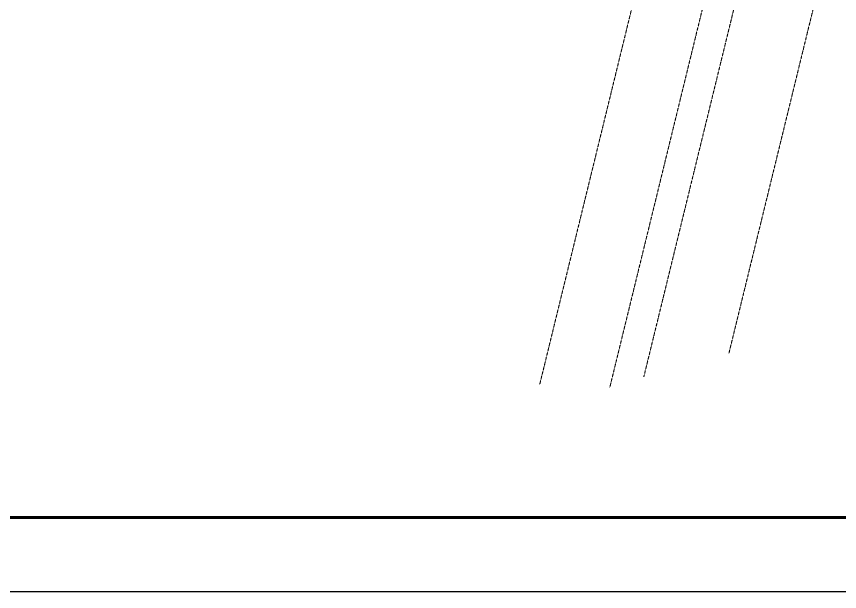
# Model space of a CAD drawing. Header units: millimetres. Extents: x 346472 to 732256, y -34068 to -15883.
# Drawn here: x 565847 to 572586, y -34068 to -29360 of the extents above; entities that cross this region are included whole.
import ezdxf

# ---------------------------------------------------------------- set-up
doc = ezdxf.new("R2010")
doc.units = ezdxf.units.MM
doc.header["$LTSCALE"] = 7
doc.linetypes.add('HIDDEN', pattern=[0.375, 0.25, -0.125])
doc.layers.add('1建筑平面', color=7, linetype='Continuous')
doc.layers.add('图框', color=9, linetype='Continuous')

msp = doc.modelspace()

# ---------------------------------------------------------------- linework, layer by layer
at = {"layer": '1建筑平面', "color": 0, "linetype": 'HIDDEN', "lineweight": 5}
for p, q in [((570979.7, -28907.4, -0.8), (570130.8, -32375.6, -0.8)), ((571526.6, -29041.2, -0.3), (570704.3, -32401, -0.3)), ((571769.5, -29100.7, -0.3), (570983.7, -32311, -0.3)), ((572398, -29186.4, -0.3), (571680.2, -32119.2, -0.3))]:
    msp.add_line(p, q, dxfattribs=at)
at = {"layer": '图框', "color": 251}
msp.add_lwpolyline([(552222.3, -34068.2), (577941.4, -34068.2), (577941.4, -15882.9), (552222.3, -15882.9)], close=True, dxfattribs=at)
at = {"layer": '图框', "color": 251, "const_width": 26}
msp.add_lwpolyline([(553521.2, -16489.1), (577335.2, -16489.1), (577335.2, -33462), (553521.2, -33462)], close=True, dxfattribs=at)

doc.saveas('drawing.dxf')
